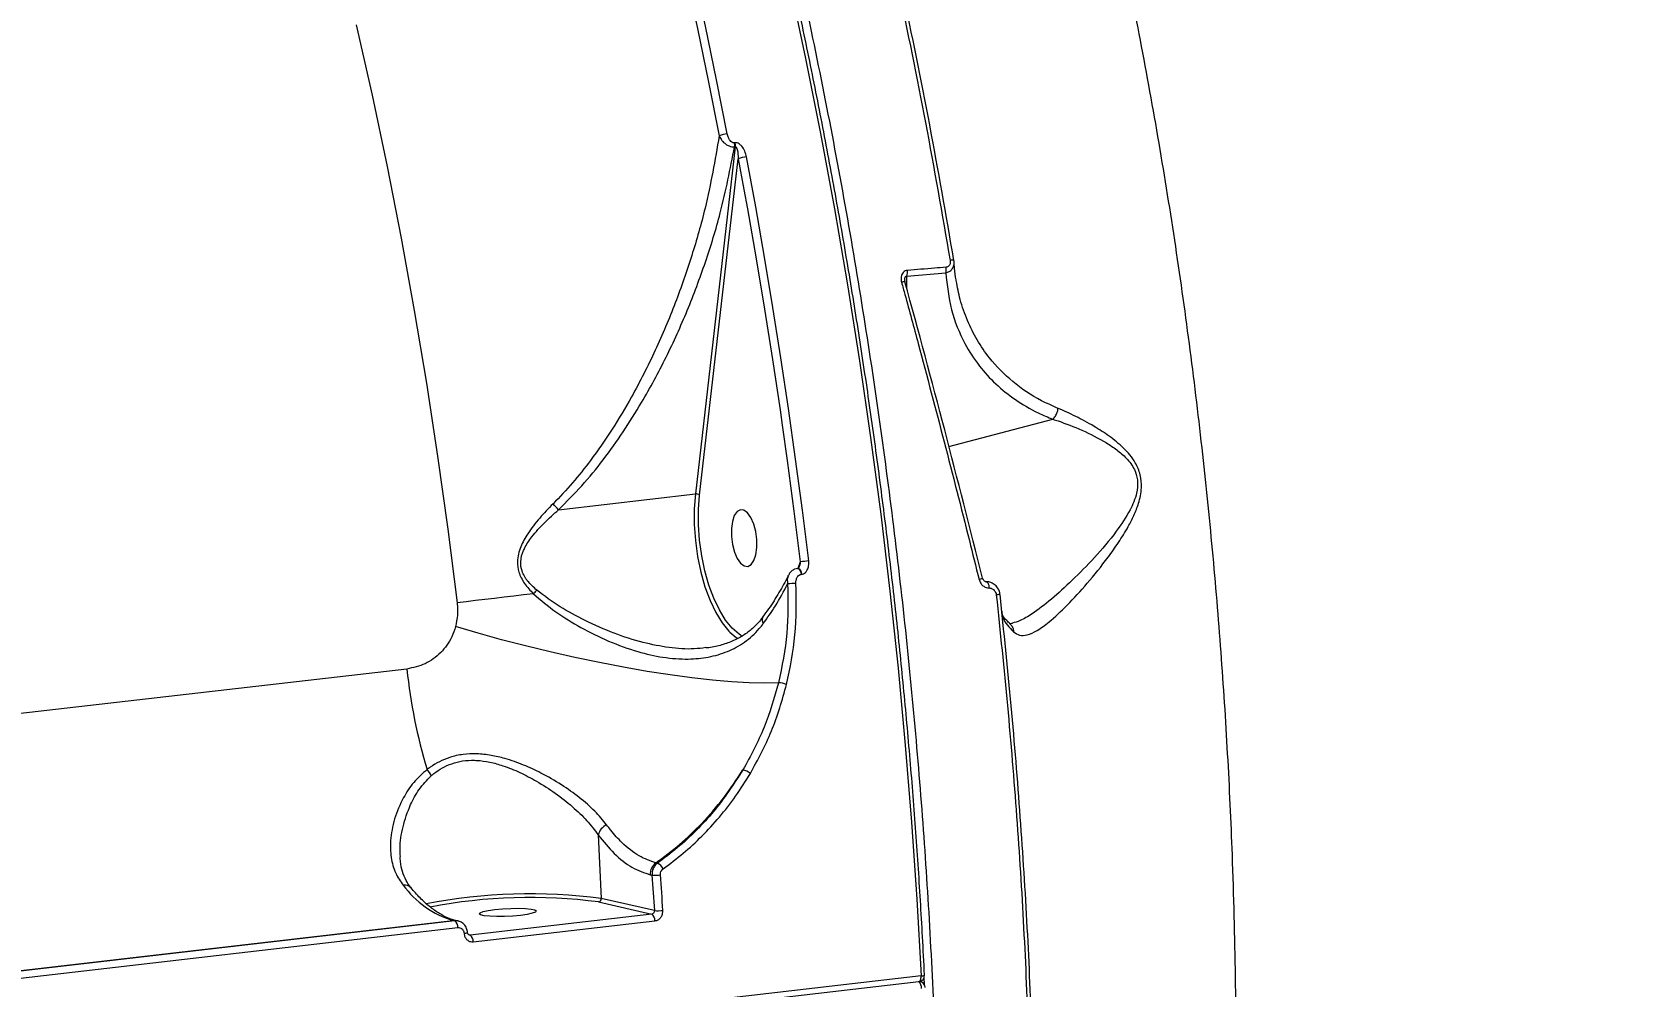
# Model space of a CAD drawing. Header units: millimetres. Extents: x -10881 to 8954, y -8695 to 5624.
# Drawn here: x 4806.5 to 5057.6, y -3341.8 to -3191.6 of the extents above; entities that cross this region are included whole.
import ezdxf

# ---------------------------------------------------------------- set-up
doc = ezdxf.new("R2010")
doc.units = ezdxf.units.MM
for name, color, linetype in [('DIKOM_ОБЪЕКТ', 7, 'Continuous'), ('DIKOM_РАЗМЕР_ЗОНА', 7, 'Continuous'), ('DIKOM_РАЗМЕР_ОБЪЕКТА', 7, 'Continuous')]:
    doc.layers.add(name, color=color, linetype=linetype)
doc.styles.add('style1', font='arial.ttf', dxfattribs={"width": 0.8})
doc.dimstyles.new('1-50', dxfattribs={"dimtxt": 300, "dimasz": 200, "dimexe": 100, "dimexo": 0, "dimgap": 100, "dimtad": 1, "dimtxsty": 'style1', "dimcen": 200, "dimclrd": 7, "dimclre": 7, "dimclrt": 7, "dimadec": 1, "dimazin": 2, "dimtfac": 1, "dimtmove": 0, "dimatfit": 2, "dimfxl": 0, "dimlwd": 25, "dimlwe": 18, "dimarcsym": 0})

# ---------------------------------------------------------------- blocks, each defined once
blk = doc.blocks.new('*D10')
at = {"layer": 'Defpoints', "color": 0, "transparency": 16777216}
for p in [(-7152.73, 2730.8), (7385.22, 911.28), (7385.22, -7693.77)]:
    blk.add_point(p, dxfattribs=at)
at = {"layer": 'DIKOM_РАЗМЕР_ОБЪЕКТА', "color": 7, "lineweight": 18, "transparency": 16777216}
for p, q in [((-7152.73, 2730.8), (-7152.73, -7793.77)), ((7385.22, 911.28), (7385.22, -7793.77))]:
    blk.add_line(p, q, dxfattribs=at)
at = {"layer": 'DIKOM_РАЗМЕР_ОБЪЕКТА', "color": 7, "lineweight": 25, "transparency": 16777216}
blk.add_line((-6952.73, -7693.77), (7185.22, -7693.77), dxfattribs=at)
at = {"layer": 'DIKOM_РАЗМЕР_ОБЪЕКТА', "color": 7, "transparency": 16777216}
for points in [[(-6952.73, -7660.43), (-6952.73, -7727.1), (-7152.73, -7693.77)], [(7185.22, -7660.43), (7185.22, -7727.1), (7385.22, -7693.77)]]:
    blk.add_solid(points, dxfattribs=at)
at = {"layer": 'DIKOM_РАЗМЕР_ОБЪЕКТА', "color": 7, "transparency": 16777216, "insert": (116.24, -7440.59), "char_height": 300, "attachment_point": 5, "style": 'style1'}
blk.add_mtext('14500', dxfattribs=at)
blk = doc.blocks.new('*D12')
at = {"layer": 'Defpoints', "color": 0, "transparency": 16777216}
for p in [(-9113.32, 3014.05), (8954.2, 2756.48), (8954.2, -8594.51)]:
    blk.add_point(p, dxfattribs=at)
at = {"layer": 'DIKOM_РАЗМЕР_ЗОНА', "color": 7, "lineweight": 18, "transparency": 16777216}
for p, q in [((-9113.32, 3014.05), (-9113.32, -8694.51)), ((8954.2, 2756.48), (8954.2, -8694.51))]:
    blk.add_line(p, q, dxfattribs=at)
at = {"layer": 'DIKOM_РАЗМЕР_ЗОНА', "color": 7, "lineweight": 25, "transparency": 16777216}
blk.add_line((-8913.32, -8594.51), (8754.2, -8594.51), dxfattribs=at)
at = {"layer": 'DIKOM_РАЗМЕР_ЗОНА', "color": 7, "transparency": 16777216}
for points in [[(-8913.32, -8561.18), (-8913.32, -8627.85), (-9113.32, -8594.51)], [(8754.2, -8561.18), (8754.2, -8627.85), (8954.2, -8594.51)]]:
    blk.add_solid(points, dxfattribs=at)
at = {"layer": 'DIKOM_РАЗМЕР_ЗОНА', "color": 7, "transparency": 16777216, "insert": (-79.56, -8341.34), "char_height": 300, "attachment_point": 5, "style": 'style1'}
blk.add_mtext('18000', dxfattribs=at)

msp = doc.modelspace()

# ---------------------------------------------------------------- linework, layer by layer
at = {"layer": 'DIKOM_ОБЪЕКТ', "color": 7, "linetype": 'Continuous', "lineweight": 15}
for p, q in [((4917.173, -3209.721), (4910.903, -3264.356)), ((4917.145, -3209.082), (4917.037, -3209.094)), ((4917.065, -3209.734), (4917.173, -3209.721)), ((4911.568, -3264.516), (4917.637, -3211.635)), ((4917.637, -3211.635), (4918.528, -3216.423)), ((4944.151, -3232.026), (4944.176, -3230.06)), ((4944.176, -3230.06), (4950.264, -3229.558)), ((4951.94, -3230.784), (4951.915, -3230.662)), ((4950.779, -3256.9), (4967.128, -3252.598)), ((4889.358, -3266.843), (4910.903, -3264.356)), ((4927.057, -3276.052), (4926.972, -3276.062)), ((4927.387, -3275.045), (4927.009, -3276.058)), ((4927.521, -3277.001), (4927.605, -3276.991)), ((4921.5, -3283.749), (4921.52, -3283.72)), ((4918.381, -3286.777), (4917.985, -3286.551)), ((4865.508, -3291.898), (4552.791, -3327.994)), ((4895.619, -3318.008), (4896.094, -3328.003)), ((4904.942, -3322.448), (4904.695, -3322.391)), ((4903.8, -3324.27), (4904.067, -3324.331)), ((4895.671, -3328.549), (4904.045, -3330.462)), ((4904.444, -3329.91), (4896.094, -3328.003)), ((4798.608, -3340.029), (4872.766, -3331.47)), ((4873.061, -3331.537), (4798.902, -3340.097)), ((4872.766, -3331.47), (4873.061, -3331.537)), ((4873.601, -3331.566), (4873.306, -3331.499)), ((4904.045, -3330.462), (4875.454, -3333.762)), ((4875.946, -3334.819), (4904.537, -3331.519)), ((4799.394, -3341.148), (4873.552, -3332.588)), ((4875.454, -3333.762), (4875.241, -3333.714)), ((4875.454, -3333.762), (4875.318, -3333.752)), ((4513.612, -3390.999), (4946.054, -3341.084)), ((4946.386, -3340.19), (4513.944, -3390.105)), ((4946.256, -3341.094), (4946.145, -3341.069)), ((4946.812, -3340.537), (4946.859, -3341.534))]:
    msp.add_line(p, q, dxfattribs=at)
at = {"layer": 'DIKOM_ОБЪЕКТ', "color": 7, "linetype": 'Continuous', "lineweight": 15, "flags": 128}
for points in [[(4899.193, -3141.665), (4901.371, -3149.753), (4903.48, -3157.906), (4905.52, -3166.122), (4907.489, -3174.396), (4909.386, -3182.724), (4911.211, -3191.105), (4912.963, -3199.532), (4914.641, -3208.004)], [(4915.911, -3207.697), (4914.229, -3199.207), (4912.473, -3190.761), (4910.644, -3182.362), (4908.742, -3174.015), (4906.769, -3165.722), (4904.725, -3157.489), (4902.611, -3149.317), (4900.428, -3141.211)], [(4925.746, -3184.115), (4928.226, -3195.824), (4930.563, -3207.62), (4932.756, -3219.491), (4934.803, -3231.429), (4936.701, -3243.424), (4938.449, -3255.464), (4940.046, -3267.541), (4941.491, -3279.644), (4942.781, -3291.763), (4943.917, -3303.887), (4944.897, -3316.006), (4945.72, -3328.11), (4946.386, -3340.19)], [(4857.552, -3190.508), (4860.044, -3201.617), (4862.395, -3212.823), (4864.602, -3224.113), (4866.663, -3235.478), (4868.577, -3246.907), (4870.341, -3258.389), (4871.954, -3269.914), (4873.415, -3281.471)], [(4928.714, -3274.883), (4927.723, -3266.875), (4926.665, -3258.879), (4925.541, -3250.898), (4924.351, -3242.935), (4923.096, -3234.993), (4921.775, -3227.075), (4920.39, -3219.183), (4918.941, -3211.322)], [(4918.528, -3216.423), (4919.083, -3219.478), (4920.465, -3227.351), (4921.783, -3235.25), (4923.035, -3243.173), (4924.222, -3251.117), (4924.57, -3253.534)], [(4943.863, -3230.951), (4943.882, -3230.937), (4943.883, -3230.935)], [(4924.57, -3253.534), (4925.344, -3259.079), (4926.399, -3267.056), (4927.387, -3275.045)], [(4910.903, -3264.356), (4910.727, -3266.713), (4910.725, -3269.18), (4910.898, -3271.698), (4911.241, -3274.208), (4911.747, -3276.65), (4912.403, -3278.967), (4913.194, -3281.103), (4914.101, -3283.01), (4915.102, -3284.641), (4916.175, -3285.958), (4916.331, -3286.116)], [(4917.985, -3286.551), (4917.765, -3286.406), (4916.681, -3285.463), (4915.64, -3284.186), (4914.669, -3282.605), (4913.79, -3280.756), (4913.023, -3278.684), (4912.387, -3276.438), (4911.896, -3274.07), (4911.563, -3271.636), (4911.396, -3269.194), (4911.397, -3266.802), (4911.568, -3264.516)], [(4916.715, -3268.669), (4916.558, -3269.797), (4916.564, -3271.046), (4916.731, -3272.315), (4917.047, -3273.501), (4917.485, -3274.508), (4918.011, -3275.255), (4918.581, -3275.681), (4919.15, -3275.751), (4919.67, -3275.46), (4920.101, -3274.831), (4920.408, -3273.916), (4920.564, -3272.788), (4920.559, -3271.539), (4920.391, -3270.27), (4920.075, -3269.084), (4919.637, -3268.076), (4919.111, -3267.329), (4918.541, -3266.904), (4917.973, -3266.834), (4917.452, -3267.125), (4917.021, -3267.753), (4916.715, -3268.669)], [(4926.972, -3276.062), (4927.036, -3276.065), (4927.164, -3276.131), (4927.285, -3276.272), (4927.39, -3276.475), (4927.471, -3276.725), (4927.521, -3277.001)], [(4927.058, -3276.052), (4927.121, -3276.056), (4927.248, -3276.122), (4927.369, -3276.262), (4927.474, -3276.465), (4927.555, -3276.715), (4927.605, -3276.991)], [(4956.048, -3277.589), (4956.072, -3277.594), (4956.074, -3277.596)], [(4956.656, -3278.183), (4956.698, -3278.186), (4956.795, -3278.235), (4956.887, -3278.339), (4956.967, -3278.492), (4957.031, -3278.685), (4957.075, -3278.907), (4957.096, -3279.145)], [(4885.428, -3280.065), (4883.872, -3280.249), (4882.327, -3280.432), (4880.794, -3280.612), (4879.278, -3280.789), (4877.779, -3280.965), (4876.301, -3281.137), (4874.846, -3281.306), (4873.415, -3281.471)], [(4958.811, -3280.159), (4958.813, -3280.16), (4958.792, -3280.164), (4958.747, -3280.171), (4958.679, -3280.18), (4958.591, -3280.191), (4958.485, -3280.204), (4958.362, -3280.218), (4958.226, -3280.234)], [(4923.976, -3294.052), (4921.817, -3294.111), (4919.348, -3294.063), (4916.595, -3293.908), (4913.585, -3293.647), (4910.348, -3293.283), (4906.914, -3292.82), (4903.319, -3292.262), (4899.598, -3291.614), (4895.788, -3290.884), (4891.925, -3290.078), (4888.049, -3289.204), (4884.197, -3288.271), (4880.408, -3287.288), (4876.719, -3286.265), (4873.167, -3285.212)], [(4916.331, -3286.116), (4917.294, -3286.929), (4917.56, -3287.104)], [(4904.067, -3324.331), (4904.116, -3325.028), (4904.165, -3325.726), (4904.212, -3326.424), (4904.26, -3327.121), (4904.307, -3327.818), (4904.353, -3328.516), (4904.399, -3329.213), (4904.444, -3329.91)], [(4905.782, -3329.871), (4905.737, -3329.172), (4905.691, -3328.473), (4905.644, -3327.774), (4905.597, -3327.075), (4905.55, -3326.376), (4905.502, -3325.677), (4905.453, -3324.978), (4905.404, -3324.279)], [(4873.306, -3331.499), (4873.116, -3331.467), (4872.766, -3331.47)], [(4879.366, -3329.74), (4880.58, -3329.628), (4881.859, -3329.562), (4883.098, -3329.548), (4884.198, -3329.587), (4885.069, -3329.675), (4885.641, -3329.805), (4885.868, -3329.968), (4885.73, -3330.149), (4885.24, -3330.335), (4884.437, -3330.509), (4883.386, -3330.659), (4882.171, -3330.771), (4880.893, -3330.837), (4879.653, -3330.851), (4878.553, -3330.812), (4877.682, -3330.724), (4877.11, -3330.594), (4876.883, -3330.431), (4877.021, -3330.25), (4877.511, -3330.064), (4878.314, -3329.89), (4879.366, -3329.74)], [(4946.054, -3341.084), (4946.073, -3341.08), (4946.154, -3341.043), (4946.227, -3340.969), (4946.289, -3340.861), (4946.337, -3340.724), (4946.37, -3340.561), (4946.387, -3340.381), (4946.386, -3340.19)], [(4946.256, -3341.094), (4946.162, -3341.078), (4946.113, -3341.075)]]:
    msp.add_lwpolyline(points, dxfattribs=at)
at = {"layer": 'DIKOM_ОБЪЕКТ', "color": 7, "linetype": 'Continuous', "lineweight": 15}
for centre, radius, start, end in [((4916.391, -3212.469), 4.796, 95.75171, 111.40042), ((4914.916, -3209.508), 2.16, 354.00712, 11.05171), ((4915.025, -3209.496), 2.16, 354.00712, 11.05171), ((4919.398, -3216.089), 4.789, 95.4838, 111.57532), ((4948.372, -3228.991), 1.976, 343.33783, 9.30537), ((4951.259, -3228.523), 0.965, 71.48718, 107.76958), ((4944.102, -3233.579), 2.653, 94.73689, 107.12112), ((4942.335, -3229.468), 1.934, 342.1579, 8.80608), ((4854.108, -3298.43), 47.332, 41.86276, 43.39447), ((4911.036, -3265.265), 0.919, 54.59578, 98.32668), ((4938.244, -3358.293), 83.953, 96.5182, 97.43036), ((4927.646, -3302.705), 24.307, 92.20961, 95.27881), ((4955.067, -3275.653), 2.189, 281.72681, 297.37769), ((4869.94, -3265.871), 21.009, 317.49769, 319.59993), ((4922.326, -3284.178), 0.932, 152.57721, 217.05702), ((4951.689, -3282.732), 86.667, 186.07081, 196.74817), ((4923.54, -3299.511), 5.477, 71.80158, 85.43045), ((4866.141, -3310.017), 3.446, 22.32789, 42.09515), ((4917.666, -3310.732), 3.04, 51.97172, 76.51015), ((4898.01, -3318.63), 2.471, 115.97286, 165.4187), ((4905.969, -3324.151), 2.172, 125.89182, 183.13345), ((4904.177, -3324.105), 1.825, 25.0441, 65.24717), ((4865.163, -3327.252), 1.368, 42.28003, 99.81129), ((4877.139, -3317.012), 15.105, 216.0673, 253.17049), ((4904.441, -3316.758), 7.582, 267.17711, 277.30203), ((4884.977, -3412.356), 85.083, 82.49221, 101.11955), ((4884.889, -3410.627), 82.782, 82.51615, 100.93842), ((4895.583, -3328.044), 0.513, 279.89732, 4.57321), ((4872.385, -3332.493), 1.171, 355.35069, 54.76163), ((4903.366, -3331.421), 1.175, 355.21162, 54.68796), ((4904.919, -3323.214), 6.713, 265.94668, 277.39035), ((4874.538, -3332.34), 1.142, 268.61052, 297.42104), ((4874.775, -3334.721), 1.175, 355.21162, 54.68796), ((4945.229, -3342.067), 1.256, 355.15586, 51.25871), ((4945.939, -3340.09), 1, 276.58432, 2.78515), ((4946.034, -3342.069), 1, 16.21925, 77.1343), ((4946.441, -3339.292), 0.9, 266.50129, 303.56187), ((4946.034, -3342.069), 1, 2.66331, 16.21925)]:
    msp.add_arc(centre, radius, start, end, dxfattribs=at)
for points, knots in [([(4973.78, -2705.214), (4973.205, -2705.39), (4971.641, -2705.869), (4969.223, -2706.981), (4966.573, -2708.482), (4964.144, -2710.214), (4961.946, -2712.125), (4959.992, -2714.181), (4958.29, -2716.339), (4956.843, -2718.553), (4955.646, -2720.776), (4954.688, -2722.96), (4953.948, -2725.065), (4953.398, -2727.064), (4953.008, -2728.941), (4952.751, -2730.694), (4952.598, -2732.332), (4952.529, -2733.873), (4952.529, -2735.341), (4952.588, -2736.759), (4952.699, -2738.162), (4952.864, -2739.59), (4953.09, -2741.109), (4953.404, -2742.838), (4953.88, -2745.072), (4954.539, -2747.75), (4955.373, -2750.815), (4956.283, -2753.947), (4957.288, -2757.255), (4958.403, -2760.802), (4959.642, -2764.634), (4960.974, -2768.662), (4962.402, -2772.905), (4963.935, -2777.387), (4965.569, -2782.105), (4967.309, -2787.068), (4969.155, -2792.283), (4971.11, -2797.756), (4973.168, -2803.472), (4975.332, -2809.437), (4977.597, -2815.642), (4979.97, -2822.103), (4982.445, -2828.802), (4985.012, -2835.719), (4987.666, -2842.834), (4990.411, -2850.161), (4993.249, -2857.706), (4996.186, -2865.484), (4999.215, -2873.477), (5002.334, -2881.678), (5005.543, -2890.088), (5008.842, -2898.71), (5012.223, -2907.517), (5015.684, -2916.51), (5019.224, -2925.681), (5022.85, -2935.051), (5026.555, -2944.603), (5030.326, -2954.303), (5034.151, -2964.118), (5038.031, -2974.05), (5041.974, -2984.125), (5045.988, -2994.358), (5050.069, -3004.74), (5054.206, -3015.246), (5058.4, -3025.875), (5062.652, -3036.633), (5066.953, -3047.493), (5071.298, -3058.443), (5075.684, -3069.48), (5080.119, -3080.617), (5084.598, -3091.85), (5089.11, -3103.144), (5093.642, -3114.468), (5098.183, -3125.799), (5102.738, -3137.145), (5107.317, -3148.532), (5111.929, -3159.984), (5116.574, -3171.499), (5121.246, -3183.062), (5125.939, -3194.66), (5130.647, -3206.276), (5135.363, -3217.894), (5140.081, -3229.498), (5144.793, -3241.071), (5149.493, -3252.597), (5154.176, -3264.06), (5158.834, -3275.447), (5163.466, -3286.751), (5168.088, -3298.012), (5172.707, -3309.248), (5177.325, -3320.463), (5181.925, -3331.617), (5186.499, -3342.69), (5191.041, -3353.665), (5195.54, -3364.517), (5199.998, -3375.253), (5204.414, -3385.869), (5208.79, -3396.369), (5213.12, -3406.739), (5217.403, -3416.978), (5221.641, -3427.09), (5225.836, -3437.079), (5229.978, -3446.92), (5234.063, -3456.606), (5238.09, -3466.133), (5242.062, -3475.511), (5245.974, -3484.723), (5249.813, -3493.742), (5253.569, -3502.545), (5257.242, -3511.13), (5260.841, -3519.519), (5264.368, -3527.717), (5267.82, -3535.715), (5271.19, -3543.5), (5274.479, -3551.073), (5277.689, -3558.437), (5280.813, -3565.576), (5283.845, -3572.478), (5286.787, -3579.147), (5289.644, -3585.594), (5292.414, -3591.813), (5295.086, -3597.782), (5297.654, -3603.485), (5300.113, -3608.909), (5302.475, -3614.086), (5304.743, -3619.02), (5306.919, -3623.712), (5308.995, -3628.148), (5310.975, -3632.332), (5312.862, -3636.271), (5314.662, -3639.977), (5316.372, -3643.436), (5318.001, -3646.668), (5319.567, -3649.699), (5321.105, -3652.587), (5322.693, -3655.445), (5324.216, -3658.021), (5325.575, -3660.128), (5326.691, -3661.716), (5327.614, -3662.938), (5328.566, -3664.106), (5329.565, -3665.235), (5330.639, -3666.349), (5331.815, -3667.459), (5333.122, -3668.573), (5334.588, -3669.688), (5336.241, -3670.794), (5338.101, -3671.868), (5340.178, -3672.875), (5342.471, -3673.773), (5344.961, -3674.516), (5347.615, -3675.062), (5350.39, -3675.374), (5353.24, -3675.428), (5356.221, -3675.199), (5359.278, -3674.658), (5362.322, -3673.752), (5364.547, -3672.904), (5365.696, -3672.278), (5365.933, -3672.149)], [0, 0, 0, 0, 0.0011985, 0.0032581, 0.0052799, 0.0072669, 0.0092214, 0.0111446, 0.0130366, 0.0148961, 0.0167212, 0.018512, 0.0202734, 0.0220193, 0.0237739, 0.0255608, 0.0274196, 0.0293981, 0.0315534, 0.0339557, 0.0366951, 0.0398949, 0.0437386, 0.0485326, 0.0548893, 0.064576, 0.0738903, 0.0825494, 0.0907906, 0.0995119, 0.1079292, 0.1161342, 0.1242885, 0.1323413, 0.1403379, 0.1482986, 0.1562396, 0.1641749, 0.1721209, 0.1799924, 0.18789, 0.1958027, 0.2037125, 0.2115976, 0.2194404, 0.2272258, 0.2350511, 0.2428896, 0.2507186, 0.2585458, 0.2663779, 0.2742213, 0.2820862, 0.2898971, 0.2977261, 0.3055864, 0.313458, 0.3213159, 0.3291377, 0.3369057, 0.3446788, 0.3525023, 0.3603161, 0.3681279, 0.3759442, 0.383771, 0.3916161, 0.3994285, 0.4072342, 0.4150698, 0.422919, 0.430763, 0.4385823, 0.4463619, 0.4541054, 0.4618563, 0.4696376, 0.4774446, 0.4852721, 0.4931149, 0.5009676, 0.5088245, 0.516679, 0.5245246, 0.5323557, 0.5401668, 0.5479527, 0.5557083, 0.5634486, 0.5712607, 0.579091, 0.5869322, 0.5947769, 0.6026153, 0.6104402, 0.6182331, 0.6260461, 0.6338504, 0.6416491, 0.6494496, 0.6572573, 0.6650796, 0.6729306, 0.6807465, 0.6885807, 0.6964393, 0.7043072, 0.7121656, 0.7199976, 0.7277875, 0.7355842, 0.7434131, 0.7512353, 0.7590588, 0.766889, 0.7747334, 0.7826036, 0.7904405, 0.7982845, 0.8061672, 0.8140702, 0.8219747, 0.8298575, 0.8377036, 0.8455321, 0.8534507, 0.8613777, 0.869325, 0.8773069, 0.8853406, 0.8934492, 0.901673, 0.9099301, 0.9183992, 0.9271749, 0.9364952, 0.9471073, 0.9548059, 0.9590109, 0.962592, 0.9656033, 0.9681976, 0.9704893, 0.9725662, 0.9744978, 0.9763413, 0.9781434, 0.9799386, 0.9817456, 0.9835817, 0.985451, 0.9873486, 0.9892664, 0.9911965, 0.9931337, 0.9952798, 0.9973914, 0.9994616, 1, 1, 1, 1]), ([(5365.898, -3672.083), (5365.845, -3672.141), (5365.646, -3672.354), (5364.939, -3671.862), (5363.771, -3670.575), (5362.215, -3668.339), (5360.306, -3665.228), (5358.064, -3661.273), (5355.512, -3656.525), (5352.663, -3651.02), (5349.485, -3644.701), (5345.961, -3637.523), (5342.094, -3629.485), (5337.876, -3620.57), (5333.336, -3610.833), (5328.542, -3600.421), (5323.521, -3589.396), (5318.287, -3577.794), (5312.78, -3565.485), (5306.972, -3552.404), (5300.874, -3538.571), (5294.482, -3523.976), (5287.84, -3508.722), (5281.052, -3493.043), (5274.146, -3477.01), (5267.115, -3460.611), (5259.88, -3443.656), (5252.436, -3426.136), (5244.827, -3408.151), (5237.031, -3389.649), (5229.073, -3370.685), (5221.064, -3351.527), (5213.055, -3332.297), (5205.032, -3312.964), (5196.907, -3293.317), (5188.68, -3273.351), (5180.401, -3253.186), (5172.046, -3232.764), (5163.646, -3212.156), (5155.676, -3192.532), (5148.182, -3174.016), (5141.149, -3156.587), (5134.129, -3139.134), (5127.121, -3121.657), (5120.158, -3104.238), (5113.227, -3086.842), (5106.346, -3069.517), (5099.249, -3051.592), (5091.98, -3033.163), (5084.556, -3014.27), (5077.258, -2995.625), (5070.057, -2977.15), (5062.978, -2958.91), (5056.029, -2940.923), (5049.269, -2923.336), (5042.797, -2906.416), (5036.626, -2890.195), (5030.734, -2874.621), (5025.055, -2859.517), (5019.591, -2844.89), (5014.38, -2830.839), (5009.412, -2817.333), (5004.71, -2804.432), (5000.339, -2792.317), (4996.314, -2781.033), (4992.628, -2770.561), (4989.239, -2760.785), (4986.137, -2751.673), (4983.339, -2743.272), (4980.856, -2735.61), (4978.712, -2728.759), (4976.934, -2722.816), (4975.513, -2717.766), (4974.441, -2713.58), (4973.707, -2710.213), (4973.304, -2707.641), (4973.279, -2705.985), (4973.451, -2705.2), (4973.738, -2705.25), (4973.795, -2705.26)], [0, 0, 0, 0, 0.00485319, 0.01812061, 0.03164925, 0.04520278, 0.05883181, 0.07248617, 0.08566114, 0.09885872, 0.11212506, 0.12541461, 0.13897018, 0.15255055, 0.16620626, 0.17988731, 0.19306331, 0.20626201, 0.21952963, 0.2328204, 0.24637659, 0.25995745, 0.27361322, 0.2872942, 0.30045342, 0.31363518, 0.32699314, 0.34035109, 0.35380432, 0.36725754, 0.38089398, 0.39455553, 0.40771584, 0.42089873, 0.43425821, 0.4476177, 0.4610727, 0.4745277, 0.48816644, 0.50183037, 0.51325774, 0.52469993, 0.53625663, 0.54781332, 0.55943169, 0.57105007, 0.58278624, 0.5945384, 0.60771578, 0.62091581, 0.63418465, 0.64747662, 0.66103387, 0.67461581, 0.68827271, 0.7019548, 0.71510982, 0.72828735, 0.74164094, 0.75499453, 0.76844327, 0.78189201, 0.79552382, 0.80918074, 0.8223569, 0.83555578, 0.84882375, 0.86211497, 0.87567269, 0.88925522, 0.90291306, 0.91659617, 0.9297677, 0.9429619, 0.95622526, 0.969512, 0.98306559, 0.99664417, 1, 1, 1, 1]), ([(4950.625, -2870.545), (4950.914, -2871.88), (4951.492, -2874.552), (4952.803, -2879.66), (4954.443, -2885.578), (4956.329, -2891.982), (4958.379, -2898.66), (4960.534, -2905.47), (4962.929, -2912.844), (4965.583, -2920.833), (4968.492, -2929.421), (4971.669, -2938.627), (4975.09, -2948.381), (4978.673, -2958.441), (4982.387, -2968.728), (4986.22, -2979.214), (4990.255, -2990.121), (4994.517, -3001.515), (4998.997, -3013.363), (5003.704, -3025.681), (5008.6, -3038.368), (5014.31, -3053.024), (5020.9, -3069.76), (5028.462, -3088.741), (5036.323, -3108.264), (5043.639, -3126.25), (5050.286, -3142.464), (5056.202, -3156.811), (5062.206, -3171.288), (5068.33, -3185.976), (5074.548, -3200.817), (5080.865, -3215.822), (5087.222, -3230.858), (5093.496, -3245.636), (5099.658, -3260.096), (5105.71, -3274.25), (5111.753, -3288.337), (5117.817, -3302.428), (5123.878, -3316.469), (5129.935, -3330.458), (5135.945, -3344.301), (5139.892, -3353.359), (5141.866, -3357.889)], [0, 0, 0, 0, 0.0282977, 0.0566647, 0.0852432, 0.1138932, 0.1375425, 0.1611917, 0.185006, 0.2088203, 0.23316, 0.2574997, 0.2820232, 0.3065467, 0.3294533, 0.3523599, 0.3754233, 0.3984866, 0.4220484, 0.4456101, 0.4693457, 0.4930812, 0.525685, 0.5584037, 0.5914745, 0.6246643, 0.6479274, 0.6711905, 0.6946175, 0.7180444, 0.741983, 0.7659217, 0.7900347, 0.8141477, 0.8369957, 0.8598436, 0.8828401, 0.9058367, 0.9292979, 0.9527591, 0.9763795, 1, 1, 1, 1]), ([(4946.938, -3340.042), (4946.837, -3338.041), (4946.543, -3332.241), (4945.95, -3322.618), (4945.112, -3311.174), (4944.132, -3299.72), (4943.014, -3288.266), (4941.757, -3276.818), (4940.363, -3265.387), (4938.833, -3253.981), (4937.168, -3242.608), (4935.369, -3231.277), (4933.438, -3219.996), (4931.375, -3208.774), (4929.183, -3197.62), (4926.864, -3186.541), (4924.418, -3175.545), (4921.848, -3164.643), (4919.155, -3153.84), (4916.342, -3143.146), (4913.411, -3132.569), (4910.364, -3122.116), (4907.203, -3111.796), (4903.931, -3101.615), (4900.55, -3091.582), (4897.062, -3081.705), (4893.471, -3071.99), (4889.778, -3062.445), (4885.987, -3053.078), (4882.1, -3043.894), (4878.12, -3034.902), (4874.051, -3026.107), (4869.895, -3017.517), (4865.655, -3009.138), (4861.335, -3000.975), (4856.937, -2993.037), (4852.465, -2985.327), (4847.922, -2977.852), (4843.312, -2970.618), (4838.638, -2963.631), (4833.903, -2956.894), (4829.111, -2950.415), (4824.265, -2944.196), (4819.369, -2938.244), (4814.427, -2932.562), (4809.442, -2927.156), (4804.417, -2922.029), (4799.358, -2917.185), (4794.266, -2912.627), (4789.147, -2908.361), (4784.004, -2904.388), (4778.84, -2900.712), (4773.661, -2897.336), (4768.469, -2894.263), (4763.27, -2891.496), (4758.066, -2889.033), (4752.863, -2886.89), (4748.123, -2885.183), (4745.121, -2884.331), (4743.85, -2883.971)], [0, 0, 0, 0, 0.009352, 0.0271207, 0.0448898, 0.0626588, 0.0804277, 0.0981966, 0.1159654, 0.1337343, 0.1515032, 0.1692722, 0.1870413, 0.2048104, 0.2225797, 0.2403492, 0.2581188, 0.2758886, 0.2936587, 0.3114291, 0.3291997, 0.3469707, 0.364742, 0.3825137, 0.4002858, 0.4180584, 0.4358315, 0.4536051, 0.4713793, 0.4891541, 0.5069295, 0.5247056, 0.5424824, 0.56026, 0.5780384, 0.5958176, 0.6135977, 0.6313787, 0.6491606, 0.6669434, 0.6847271, 0.7025116, 0.720297, 0.7380832, 0.7558699, 0.7736572, 0.7914447, 0.809232, 0.8270189, 0.8448047, 0.8625888, 0.8803707, 0.8981494, 0.9159239, 0.9336934, 0.9514566, 0.9692125, 0.9869601, 1, 1, 1, 1]), ([(4943.778, -3479.623), (4944.251, -3475.502), (4945.323, -3466.165), (4946.668, -3451.302), (4947.818, -3435.041), (4948.642, -3418.492), (4949.145, -3401.584), (4949.316, -3384.359), (4949.145, -3366.822), (4948.628, -3349.106), (4947.774, -3331.471), (4946.598, -3313.977), (4945.115, -3296.636), (4943.308, -3279.247), (4941.166, -3261.736), (4938.684, -3244.152), (4935.856, -3226.508), (4932.698, -3208.941), (4929.258, -3191.711), (4925.559, -3174.863), (4921.614, -3158.4), (4917.379, -3142.132), (4912.832, -3125.991), (4907.978, -3110.031), (4902.812, -3094.27), (4897.369, -3078.834), (4891.731, -3063.949), (4885.926, -3049.647), (4879.964, -3035.919), (4873.779, -3022.605), (4867.34, -3009.654), (4860.66, -2997.117), (4853.738, -2985.015), (4846.625, -2973.449), (4839.425, -2962.588), (4832.167, -2952.444), (4824.861, -2942.999), (4817.422, -2934.14), (4809.817, -2925.84), (4802.065, -2918.139), (4794.168, -2911.061), (4786.185, -2904.669), (4777.808, -2898.758), (4769.06, -2893.446), (4759.958, -2888.917), (4752.136, -2885.701), (4747.365, -2884.39), (4745.623, -2883.912)], [0, 0, 0, 0, 0.0172859, 0.0391596, 0.0610708, 0.0830962, 0.1051599, 0.1276636, 0.1502083, 0.1728772, 0.1955881, 0.2174618, 0.239373, 0.2613984, 0.2834621, 0.3059658, 0.3285104, 0.3511794, 0.3738903, 0.3957637, 0.4176747, 0.4396998, 0.4617632, 0.4842667, 0.506811, 0.5294797, 0.5521903, 0.5740639, 0.595975, 0.6180003, 0.6400639, 0.6625675, 0.685112, 0.7077809, 0.7304916, 0.7523652, 0.7742763, 0.7963016, 0.8183652, 0.8408688, 0.8634133, 0.8860822, 0.9087929, 0.9342775, 0.9597622, 0.9853063, 1, 1, 1, 1]), ([(4994.763, -3396.592), (4995.055, -3390.461), (4995.642, -3378.167), (4995.985, -3359.394), (4995.93, -3340.379), (4995.461, -3322.296), (4994.67, -3305.226), (4993.631, -3289.212), (4992.288, -3273.144), (4990.63, -3256.953), (4988.649, -3240.684), (4986.337, -3224.349), (4983.705, -3208.078), (4980.819, -3192.277), (4977.709, -3176.987), (4974.389, -3162.166), (4970.783, -3147.482), (4966.886, -3132.938), (4962.716, -3118.628), (4958.257, -3104.515), (4953.518, -3090.657), (4947.881, -3075.4), (4941.24, -3058.971), (4933.478, -3041.642), (4925.258, -3025.071), (4917.49, -3010.939), (4910.325, -2999.009), (4903.879, -2989.043), (4897.267, -2979.569), (4890.459, -2970.552), (4883.473, -2962.031), (4876.312, -2954.024), (4869.03, -2946.601), (4861.779, -2939.907), (4854.588, -2933.924), (4847.448, -2928.605), (4840.237, -2923.856), (4832.955, -2919.681), (4825.644, -2916.129), (4818.377, -2913.169), (4813.566, -2911.736), (4811.192, -2911.029)], [0, 0, 0, 0, 0.0290093, 0.0581619, 0.0873867, 0.1167572, 0.1409802, 0.165245, 0.1896367, 0.2140713, 0.2389999, 0.2639747, 0.289091, 0.3142551, 0.3377179, 0.3612203, 0.3850343, 0.4088483, 0.4328318, 0.4568153, 0.4811252, 0.5054802, 0.5389038, 0.5725657, 0.6063476, 0.640372, 0.6641992, 0.6880682, 0.7120632, 0.7361003, 0.7606187, 0.7851814, 0.8098784, 0.8346201, 0.8580237, 0.8814651, 0.9051993, 0.9289336, 0.9528253, 0.976717, 1, 1, 1, 1]), ([(4932.794, -3143.18), (4934.557, -3149.978), (4938.088, -3163.593), (4942.831, -3184.559), (4947.199, -3205.887), (4949.708, -3220.359), (4950.964, -3227.605)], [0, 0, 0, 0, 0.2482766, 0.4972325, 0.7482654, 1, 1, 1, 1]), ([(4951.565, -3227.609), (4950.329, -3220.472), (4947.854, -3206.181), (4943.523, -3184.977), (4938.775, -3163.938), (4935.212, -3150.19), (4933.428, -3143.307)], [0, 0, 0, 0, 0.248276, 0.4972311, 0.7482642, 1, 1, 1, 1]), ([(4914.641, -3208.004), (4913.982, -3211.799), (4912.889, -3218.088), (4910.389, -3226.867), (4907.797, -3234.342), (4904.656, -3241.789), (4901.296, -3248.425), (4897.855, -3254.205), (4894.743, -3258.707), (4891.633, -3262.644), (4889.548, -3264.82), (4888.501, -3265.912)], [0, 0, 0, 0, 0.1867525, 0.3094247, 0.4327029, 0.5580685, 0.684283, 0.7740096, 0.8643082, 0.931893, 1, 1, 1, 1]), ([(4914.641, -3208.004), (4914.764, -3208.249), (4915.007, -3208.733), (4915.589, -3209.283), (4916.153, -3209.594), (4916.637, -3209.738), (4916.92, -3209.735), (4917.065, -3209.734)], [0, 0, 0, 0, 0.2704601, 0.5335422, 0.7181507, 0.8552868, 1, 1, 1, 1]), ([(4917.037, -3209.094), (4916.964, -3209.093), (4916.818, -3209.091), (4916.578, -3208.966), (4916.308, -3208.703), (4916.053, -3208.261), (4915.96, -3207.891), (4915.911, -3207.697)], [0, 0, 0, 0, 0.1206113, 0.2406382, 0.4168594, 0.6949762, 1, 1, 1, 1]), ([(4889.358, -3266.843), (4890.601, -3265.604), (4893.099, -3263.112), (4896.463, -3258.959), (4899.593, -3254.575), (4902.954, -3249.209), (4906.381, -3242.85), (4909.725, -3235.451), (4912.557, -3227.86), (4915.191, -3219.256), (4916.382, -3213.202), (4917.065, -3209.734)], [0, 0, 0, 0, 0.0788562, 0.1585934, 0.2403673, 0.3226077, 0.4467852, 0.571893, 0.6995021, 0.8278373, 1, 1, 1, 1]), ([(4918.941, -3211.322), (4918.863, -3211.012), (4918.713, -3210.416), (4918.297, -3209.706), (4917.861, -3209.286), (4917.484, -3209.087), (4917.258, -3209.083), (4917.145, -3209.082)], [0, 0, 0, 0, 0.3047452, 0.5876433, 0.7664737, 0.8828691, 1, 1, 1, 1]), ([(4917.173, -3209.721), (4917.189, -3209.722), (4917.223, -3209.722), (4917.281, -3209.76), (4917.384, -3209.891), (4917.594, -3210.504), (4917.618, -3211.13), (4917.637, -3211.635)], [0, 0, 0, 0, 0.0239475, 0.053478, 0.1070978, 0.2794458, 1, 1, 1, 1]), ([(4950.321, -3228.672), (4949.713, -3228.725), (4947.684, -3228.903), (4945.662, -3229.061), (4944.246, -3229.172)], [0, 0, 0, 0, 0.2996336, 1, 1, 1, 1]), ([(4950.264, -3229.558), (4950.458, -3229.501), (4950.844, -3229.388), (4951.284, -3228.993), (4951.554, -3228.481), (4951.621, -3227.996), (4951.579, -3227.703), (4951.565, -3227.609)], [0, 0, 0, 0, 0.2221397, 0.4443997, 0.6650807, 0.8922434, 1, 1, 1, 1]), ([(4950.964, -3227.605), (4950.967, -3227.622), (4950.987, -3227.747), (4950.989, -3227.969), (4950.916, -3228.247), (4950.775, -3228.468), (4950.571, -3228.625), (4950.404, -3228.656), (4950.321, -3228.672)], [0, 0, 0, 0, 0.0354367, 0.2573494, 0.4482198, 0.6281255, 0.814367, 1, 1, 1, 1]), ([(4951.909, -3230.667), (4951.8, -3230.062), (4951.633, -3229.147), (4951.612, -3228.181), (4951.605, -3227.854)], [0, 0, 0, 0, 0.6612169, 1, 1, 1, 1]), ([(4944.246, -3229.172), (4944.121, -3229.194), (4943.872, -3229.238), (4943.565, -3229.472), (4943.35, -3229.803), (4943.235, -3230.223), (4943.232, -3230.653), (4943.295, -3230.93), (4943.321, -3231.044)], [0, 0, 0, 0, 0.1643483, 0.3291558, 0.4897496, 0.6616056, 0.8613755, 1, 1, 1, 1]), ([(4943.321, -3231.044), (4943.497, -3231.686), (4944.376, -3234.898), (4946.64, -3243.26), (4950.047, -3256.164), (4953.212, -3268.544), (4955.005, -3275.757), (4955.512, -3277.796)], [0, 0, 0, 0, 0.041373, 0.2068721, 0.5379152, 0.8694376, 1, 1, 1, 1]), ([(4943.895, -3230.932), (4943.875, -3230.874), (4943.838, -3230.767), (4943.842, -3230.662), (4943.844, -3230.613)], [0, 0, 0, 0, 0.5415999, 1, 1, 1, 1]), ([(4943.843, -3230.615), (4943.842, -3230.571), (4943.84, -3230.463), (4943.868, -3230.316), (4943.913, -3230.201), (4943.954, -3230.135), (4943.999, -3230.087), (4944.056, -3230.056), (4944.117, -3230.047), (4944.155, -3230.056), (4944.176, -3230.06)], [0, 0, 0, 0, 0.1721228, 0.4332877, 0.5543257, 0.6313724, 0.7213904, 0.8062925, 0.8980676, 1, 1, 1, 1]), ([(4956.048, -3277.589), (4954.093, -3269.812), (4950.177, -3254.234), (4945.97, -3238.721), (4943.863, -3230.951)], [0, 0, 0, 0, 0.4991777, 1, 1, 1, 1]), ([(4950.264, -3229.558), (4950.493, -3231.52), (4950.949, -3235.444), (4952.92, -3240.301), (4955.389, -3244.143), (4958.067, -3247.085), (4961.152, -3249.567), (4964.223, -3251.389), (4966.352, -3252.275), (4967.128, -3252.598)], [0, 0, 0, 0, 0.1992546, 0.3984553, 0.5429345, 0.6708094, 0.7989894, 0.9267419, 1, 1, 1, 1]), ([(4967.94, -3250.882), (4967.061, -3250.493), (4964.423, -3249.323), (4960.66, -3246.754), (4957.415, -3243.443), (4955.155, -3240.145), (4953.62, -3237.057), (4952.511, -3233.937), (4952.119, -3231.775), (4951.94, -3230.784)], [0, 0, 0, 0, 0.09564438, 0.28733742, 0.48326208, 0.61556972, 0.74884864, 0.88496129, 1, 1, 1, 1]), ([(4960.938, -3286.06), (4961.248, -3286.266), (4961.879, -3286.685), (4963.128, -3286.585), (4964.665, -3285.9), (4966.765, -3284.376), (4969.398, -3281.914), (4972.557, -3278.454), (4975.3, -3275.056), (4977.461, -3272.011), (4978.833, -3269.812), (4979.902, -3267.741), (4980.701, -3265.731), (4981.163, -3263.555), (4980.972, -3261.309), (4980.02, -3259.076), (4978.258, -3257.029), (4975.981, -3255.204), (4973.429, -3253.567), (4970.694, -3252.088), (4968.862, -3251.285), (4967.94, -3250.882)], [0, 0, 0, 0, 0.0474451, 0.0964702, 0.1556877, 0.216598, 0.3039698, 0.3937355, 0.4858705, 0.5327862, 0.5800234, 0.6111504, 0.6426532, 0.679812, 0.7100501, 0.7403112, 0.7862717, 0.833655, 0.8820825, 0.9406757, 1, 1, 1, 1]), ([(4967.137, -3252.594), (4967.278, -3252.435), (4967.559, -3252.117), (4967.814, -3251.542), (4967.914, -3251.123), (4967.935, -3250.923), (4967.94, -3250.882)], [0, 0, 0, 0, 0.341374, 0.682748, 0.9340728, 1, 1, 1, 1]), ([(4967.137, -3252.594), (4967.138, -3252.594), (4967.406, -3252.681), (4968.883, -3253.175), (4971.685, -3254.233), (4974.833, -3255.823), (4977.19, -3257.366), (4978.742, -3258.699), (4979.957, -3260.289), (4980.367, -3261.642), (4980.496, -3262.891), (4980.324, -3264.582), (4979.151, -3267.302), (4976.831, -3270.71), (4973.685, -3274.429), (4970.188, -3277.956), (4966.878, -3280.989), (4964.149, -3283.064), (4962.109, -3284.308), (4961.154, -3284.565), (4960.753, -3284.673)], [0, 0, 0, 0, 0.0000768, 0.0191379, 0.104406, 0.1895409, 0.2260988, 0.2625367, 0.3007694, 0.3292599, 0.3325886, 0.3645257, 0.4141919, 0.4869793, 0.5894353, 0.6919663, 0.7893368, 0.8865447, 0.9524015, 1, 1, 1, 1]), ([(4967.128, -3252.598), (4967.13, -3252.598), (4967.132, -3252.597), (4967.135, -3252.596), (4967.136, -3252.594), (4967.137, -3252.594)], [0, 0, 0, 0, 0.4277077, 0.7852763, 1, 1, 1, 1]), ([(4888.501, -3265.912), (4887.788, -3266.646), (4886.353, -3268.122), (4884.615, -3270.366), (4883.336, -3272.635), (4882.783, -3274.74), (4883.067, -3276.774), (4883.978, -3278.528), (4884.931, -3279.539), (4885.428, -3280.065)], [0, 0, 0, 0, 0.1836407, 0.3692282, 0.5090692, 0.6522032, 0.7508521, 0.870207, 1, 1, 1, 1]), ([(4885.938, -3279.488), (4885.438, -3279.032), (4884.492, -3278.172), (4883.56, -3276.619), (4883.314, -3274.886), (4883.66, -3273.692), (4884.27, -3272.378), (4885.292, -3270.851), (4887.119, -3268.838), (4888.609, -3267.511), (4889.358, -3266.843)], [0, 0, 0, 0, 0.1298043, 0.2451349, 0.3384772, 0.4558055, 0.4772513, 0.6177466, 0.807631, 1, 1, 1, 1]), ([(4926.975, -3276.083), (4926.816, -3276.106), (4926.466, -3276.158), (4926.009, -3276.485), (4925.684, -3276.838), (4925.582, -3277.101), (4925.553, -3277.177)], [0, 0, 0, 0, 0.2528272, 0.5568561, 0.8718982, 1, 1, 1, 1]), ([(4927.21, -3275.781), (4927.2, -3275.815), (4927.175, -3275.899), (4927.112, -3275.991), (4927.061, -3276.045), (4927.034, -3276.06), (4927.047, -3276.053), (4927.052, -3276.053), (4927.054, -3276.053)], [0, 0, 0, 0, 0.1650427, 0.4069151, 0.588499, 0.7433062, 0.918371, 1, 1, 1, 1]), ([(4927.387, -3275.045), (4927.366, -3275.203), (4927.333, -3275.45), (4927.243, -3275.694), (4927.21, -3275.781)], [0, 0, 0, 0, 0.6400103, 1, 1, 1, 1]), ([(4927.605, -3276.991), (4927.702, -3276.971), (4927.926, -3276.923), (4928.25, -3276.681), (4928.548, -3276.25), (4928.746, -3275.621), (4928.725, -3275.138), (4928.714, -3274.883)], [0, 0, 0, 0, 0.1205713, 0.2783619, 0.4705804, 0.720825, 1, 1, 1, 1]), ([(4925.484, -3277.178), (4925.461, -3277.229), (4925.051, -3278.118), (4924.072, -3279.868), (4922.738, -3282.005), (4921.786, -3283.285), (4921.464, -3283.718)], [0, 0, 0, 0, 0.0233797, 0.4114709, 0.80082, 1, 1, 1, 1]), ([(4921.583, -3284.74), (4922.238, -3283.818), (4923.708, -3281.748), (4924.803, -3279.659), (4925.41, -3278.501)], [0, 0, 0, 0, 0.4451133, 1, 1, 1, 1]), ([(4925.41, -3278.501), (4925.461, -3281.095), (4925.563, -3286.348), (4924.51, -3291.463), (4923.976, -3294.052)], [0, 0, 0, 0, 0.4938461, 1, 1, 1, 1]), ([(4925.25, -3294.309), (4925.783, -3291.728), (4926.861, -3286.501), (4926.76, -3281.133), (4926.709, -3278.416)], [0, 0, 0, 0, 0.4938421, 1, 1, 1, 1]), ([(4925.55, -3277.176), (4925.523, -3277.219), (4925.386, -3277.436), (4925.326, -3277.904), (4925.384, -3278.315), (4925.41, -3278.501)], [0, 0, 0, 0, 0.1200083, 0.6014276, 1, 1, 1, 1]), ([(4926.709, -3278.416), (4926.712, -3278.246), (4926.718, -3277.912), (4926.876, -3277.484), (4927.1, -3277.19), (4927.323, -3277.041), (4927.466, -3277.012), (4927.521, -3277.001)], [0, 0, 0, 0, 0.2734512, 0.5392961, 0.7386509, 0.8989115, 1, 1, 1, 1]), ([(4955.512, -3277.796), (4955.579, -3277.987), (4955.712, -3278.37), (4956.115, -3278.817), (4956.593, -3279.105), (4956.939, -3279.133), (4957.096, -3279.145)], [0, 0, 0, 0, 0.259147, 0.5177259, 0.7812197, 1, 1, 1, 1]), ([(4956.655, -3278.177), (4956.618, -3278.177), (4956.54, -3278.176), (4956.354, -3278.074), (4956.191, -3277.887), (4956.097, -3277.709), (4956.079, -3277.609), (4956.077, -3277.597)], [0, 0, 0, 0, 0.2186998, 0.4646458, 0.7329718, 0.9672883, 1, 1, 1, 1]), ([(4958.803, -3280.161), (4958.801, -3280.115), (4958.792, -3279.82), (4958.566, -3279.279), (4958.082, -3278.655), (4957.417, -3278.285), (4956.908, -3278.136), (4956.669, -3278.186), (4956.659, -3278.188)], [0, 0, 0, 0, 0.0421875, 0.2736161, 0.5275512, 0.7684485, 0.9904126, 1, 1, 1, 1]), ([(4873.415, -3281.471), (4873.422, -3281.53), (4873.495, -3282.174), (4873.53, -3283.448), (4873.29, -3284.616), (4873.167, -3285.212)], [0, 0, 0, 0, 0.0468117, 0.5142778, 1, 1, 1, 1]), ([(4885.428, -3280.065), (4886.577, -3281.039), (4888.904, -3283.011), (4892.938, -3285.446), (4897.259, -3287.595), (4901.614, -3289.181), (4905.837, -3290.143), (4909.576, -3290.427), (4912.989, -3290.101), (4915.974, -3289.235), (4918.695, -3287.746), (4920.505, -3286.131), (4921.376, -3285.007), (4921.583, -3284.74)], [0, 0, 0, 0, 0.102482, 0.2075129, 0.3191327, 0.4335144, 0.5324169, 0.6339808, 0.7173043, 0.8028965, 0.8863178, 0.9729279, 1, 1, 1, 1]), ([(4912.535, -3288.532), (4911.928, -3288.61), (4910.069, -3288.85), (4906.74, -3288.583), (4902.509, -3287.764), (4898.052, -3286.318), (4893.686, -3284.39), (4889.547, -3282.181), (4887.149, -3280.391), (4885.938, -3279.488)], [0, 0, 0, 0, 0.0701373, 0.2148754, 0.3634561, 0.528305, 0.6969801, 0.8470864, 1, 1, 1, 1]), ([(4957.096, -3279.145), (4957.14, -3279.146), (4957.312, -3279.149), (4957.61, -3279.253), (4957.918, -3279.506), (4958.145, -3279.843), (4958.199, -3280.104), (4958.226, -3280.234)], [0, 0, 0, 0, 0.0798579, 0.3181423, 0.555587, 0.7774025, 1, 1, 1, 1]), ([(4958.226, -3280.234), (4958.834, -3286.042), (4960.049, -3297.669), (4961.463, -3315.147), (4962.599, -3332.649), (4963.075, -3344.28), (4963.313, -3350.101)], [0, 0, 0, 0, 0.2489043, 0.4982428, 0.7488998, 1, 1, 1, 1]), ([(4963.882, -3349.917), (4963.647, -3344.156), (4963.178, -3332.624), (4962.052, -3315.202), (4960.642, -3297.699), (4959.422, -3286.009), (4958.811, -3280.159)], [0, 0, 0, 0, 0.2489044, 0.4982428, 0.7488997, 1, 1, 1, 1]), ([(4921.496, -3283.699), (4921.372, -3283.88), (4920.898, -3284.571), (4919.867, -3285.562), (4918.396, -3286.678), (4916.706, -3287.575), (4914.807, -3288.202), (4913.402, -3288.532), (4912.616, -3288.579), (4912.55, -3288.583)], [0, 0, 0, 0, 0.0603793, 0.2312287, 0.4099413, 0.5963298, 0.7879255, 0.9821748, 1, 1, 1, 1]), ([(4959.077, -3282.813), (4959.134, -3283.169), (4959.33, -3284.406), (4960.27, -3285.372), (4960.938, -3286.06)], [0, 0, 0, 0, 0.2881057, 1, 1, 1, 1]), ([(4960.358, -3284.724), (4960.186, -3284.576), (4959.714, -3284.17), (4959.346, -3283.679), (4959.203, -3283.313), (4959.169, -3283.226)], [0, 0, 0, 0, 0.3059214, 0.8353438, 1, 1, 1, 1]), ([(4873.167, -3285.212), (4872.988, -3285.761), (4872.487, -3287.3), (4870.91, -3289.44), (4868.442, -3291.266), (4866.492, -3291.686), (4865.508, -3291.898)], [0, 0, 0, 0, 0.1529617, 0.4283712, 0.7114357, 1, 1, 1, 1]), ([(4960.773, -3284.722), (4960.653, -3284.742), (4960.403, -3284.784), (4960.39, -3284.765), (4960.336, -3284.728), (4960.309, -3284.71)], [0, 0, 0, 0, 0.3186155, 0.6640905, 1, 1, 1, 1]), ([(4960.327, -3284.753), (4960.447, -3284.867), (4960.718, -3285.125), (4960.881, -3285.571), (4960.932, -3285.901), (4960.937, -3286.021), (4960.938, -3286.06)], [0, 0, 0, 0, 0.33452049, 0.76200864, 0.92340431, 1, 1, 1, 1]), ([(4923.976, -3294.052), (4923.298, -3296.43), (4921.925, -3301.242), (4919.568, -3305.581), (4918.376, -3307.776)], [0, 0, 0, 0, 0.49415638, 1, 1, 1, 1]), ([(4919.539, -3308.337), (4920.729, -3306.147), (4923.136, -3301.713), (4924.54, -3296.796), (4925.25, -3294.309)], [0, 0, 0, 0, 0.4941765, 1, 1, 1, 1]), ([(4896.928, -3316.409), (4896.342, -3315.693), (4895.151, -3314.238), (4892.711, -3312.117), (4889.858, -3310.081), (4886.882, -3308.358), (4883.873, -3306.959), (4881.228, -3306.021), (4878.749, -3305.438), (4876.53, -3305.19), (4874.319, -3305.279), (4871.746, -3305.859), (4869.901, -3306.809), (4868.859, -3307.587), (4868.698, -3307.707)], [0, 0, 0, 0, 0.1084786, 0.2202175, 0.3276464, 0.4383071, 0.5238012, 0.6115056, 0.6745126, 0.7390859, 0.8027725, 0.8688952, 0.9797316, 1, 1, 1, 1]), ([(4869.329, -3308.708), (4869.476, -3308.585), (4870.417, -3307.8), (4872.035, -3306.875), (4874.29, -3306.311), (4875.646, -3306.236), (4877.073, -3306.299), (4878.573, -3306.512), (4880.86, -3307.148), (4883.342, -3308.158), (4886.126, -3309.622), (4888.934, -3311.437), (4891.591, -3313.535), (4893.915, -3315.749), (4895.046, -3317.248), (4895.619, -3318.008)], [0, 0, 0, 0, 0.0201015, 0.1287258, 0.1852706, 0.2440052, 0.254864, 0.3167944, 0.3805909, 0.4664196, 0.5546309, 0.663824, 0.7761654, 0.8865567, 1, 1, 1, 1]), ([(4868.698, -3307.707), (4867.956, -3308.363), (4866.469, -3309.677), (4864.766, -3312.39), (4863.463, -3315.482), (4862.858, -3318.693), (4862.952, -3321.557), (4863.58, -3323.962), (4864.501, -3325.287), (4864.93, -3325.905)], [0, 0, 0, 0, 0.1281522, 0.2567389, 0.4268156, 0.5968782, 0.7373104, 0.8775716, 1, 1, 1, 1]), ([(4864.507, -3321.412), (4864.473, -3320.994), (4864.351, -3319.493), (4864.825, -3316.705), (4865.873, -3313.555), (4867.344, -3310.766), (4868.661, -3309.4), (4869.329, -3308.708)], [0, 0, 0, 0, 0.0988224, 0.3550864, 0.6180695, 0.8063601, 1, 1, 1, 1]), ([(4904.695, -3322.391), (4905.95, -3321.456), (4908.472, -3319.576), (4912.024, -3316.151), (4915.412, -3312.262), (4917.384, -3309.277), (4918.376, -3307.776)], [0, 0, 0, 0, 0.2373861, 0.4771596, 0.7370093, 1, 1, 1, 1]), ([(4918.376, -3307.776), (4916.906, -3310.022), (4914.683, -3313.42), (4911.034, -3317.355), (4908.098, -3320.094), (4905.982, -3321.672), (4904.942, -3322.448)], [0, 0, 0, 0, 0.3951678, 0.5979285, 0.8021812, 1, 1, 1, 1]), ([(4905.831, -3323.332), (4906.892, -3322.539), (4909.012, -3320.955), (4911.96, -3318.218), (4914.724, -3315.213), (4917.294, -3311.933), (4918.789, -3309.539), (4919.539, -3308.337)], [0, 0, 0, 0, 0.1976813, 0.3947, 0.5930892, 0.7957984, 1, 1, 1, 1]), ([(4904.695, -3322.391), (4903.806, -3322.094), (4902, -3321.49), (4899.613, -3319.565), (4897.931, -3317.728), (4897.151, -3316.703), (4896.928, -3316.409)], [0, 0, 0, 0, 0.3362341, 0.6822364, 0.9087879, 1, 1, 1, 1]), ([(4895.619, -3318.008), (4896.452, -3319.026), (4898.168, -3321.123), (4900.941, -3323.298), (4902.838, -3323.943), (4903.8, -3324.27)], [0, 0, 0, 0, 0.3175173, 0.6539172, 1, 1, 1, 1]), ([(4866.181, -3326.334), (4866.172, -3326.325), (4865.824, -3325.973), (4865.353, -3325.138), (4864.783, -3323.78), (4864.494, -3322.52), (4864.479, -3321.691), (4864.474, -3321.44)], [0, 0, 0, 0, 0.0070365, 0.2777661, 0.5666849, 0.8685843, 1, 1, 1, 1]), ([(4904.942, -3322.448), (4904.897, -3322.481), (4904.682, -3322.64), (4904.361, -3323.025), (4904.087, -3323.654), (4904.074, -3324.105), (4904.067, -3324.331)], [0, 0, 0, 0, 0.0806489, 0.3870727, 0.6935679, 1, 1, 1, 1]), ([(4905.404, -3324.279), (4905.406, -3324.165), (4905.41, -3323.938), (4905.543, -3323.623), (4905.702, -3323.429), (4905.809, -3323.349), (4905.831, -3323.332)], [0, 0, 0, 0, 0.3067236, 0.613302, 0.919473, 1, 1, 1, 1]), ([(4873.306, -3331.499), (4873.08, -3331.44), (4872.398, -3331.264), (4871.218, -3330.753), (4869.766, -3329.85), (4868.312, -3328.655), (4867.114, -3327.447), (4866.407, -3326.609), (4866.178, -3326.336)], [0, 0, 0, 0, 0.1024857, 0.3106736, 0.5124602, 0.7099156, 0.9056894, 1, 1, 1, 1]), ([(4873.683, -3331.592), (4873.675, -3331.588), (4873.486, -3331.495), (4873.269, -3331.517), (4873.061, -3331.537)], [0, 0, 0, 0, 0.0438712, 1, 1, 1, 1]), ([(4875.046, -3333.355), (4875.019, -3333.132), (4874.959, -3332.648), (4874.538, -3332.062), (4874.077, -3331.69), (4873.768, -3331.636), (4873.682, -3331.621)], [0, 0, 0, 0, 0.2765838, 0.6021572, 0.8887877, 1, 1, 1, 1]), ([(4904.444, -3329.91), (4904.445, -3329.967), (4904.446, -3330.081), (4904.383, -3330.24), (4904.28, -3330.366), (4904.16, -3330.44), (4904.078, -3330.456), (4904.045, -3330.462)], [0, 0, 0, 0, 0.2154741, 0.4306477, 0.6453485, 0.8595852, 1, 1, 1, 1]), ([(4904.537, -3331.519), (4904.635, -3331.501), (4904.883, -3331.454), (4905.248, -3331.232), (4905.567, -3330.855), (4905.77, -3330.38), (4905.778, -3330.041), (4905.782, -3329.871)], [0, 0, 0, 0, 0.1406201, 0.3550994, 0.5698681, 0.7848826, 1, 1, 1, 1]), ([(4873.552, -3332.588), (4873.653, -3332.588), (4873.856, -3332.586), (4874.134, -3332.727), (4874.353, -3332.956), (4874.478, -3333.224), (4874.501, -3333.408), (4874.51, -3333.481)], [0, 0, 0, 0, 0.21424003, 0.428583, 0.64317351, 0.85808196, 1, 1, 1, 1]), ([(4874.51, -3333.481), (4874.524, -3333.59), (4874.558, -3333.866), (4874.746, -3334.268), (4875.073, -3334.611), (4875.491, -3334.822), (4875.794, -3334.82), (4875.946, -3334.819)], [0, 0, 0, 0, 0.1418471, 0.3567284, 0.5713333, 0.7857186, 1, 1, 1, 1]), ([(4875.318, -3333.745), (4875.3, -3333.743), (4875.251, -3333.738), (4875.166, -3333.665), (4875.094, -3333.519), (4875.061, -3333.412), (4875.064, -3333.354), (4875.064, -3333.353)], [0, 0, 0, 0, 0.21667823, 0.5703129, 0.7842585, 0.99821527, 1, 1, 1, 1])]:
    msp.add_open_spline(points, degree=3, knots=knots, dxfattribs=at)

# ---------------------------------------------------------------- dimensions: what is measured, and where the dimension line sits
at = {"layer": 'DIKOM_РАЗМЕР_ЗОНА'}
dim = msp.add_linear_dim(base=(8954.2, -8594.513), p1=(-9113.319, 3014.045), p2=(8954.2, 2756.48), text='18000', dimstyle='1-50', dxfattribs=at)
dim.commit()
dim.dimension.update_dxf_attribs({"geometry": '*D12', "text_midpoint": (-79.559, -8594.513), "dimtype": 160})
at = {"layer": 'DIKOM_РАЗМЕР_ОБЪЕКТА'}
dim = msp.add_linear_dim(base=(7385.217, -7693.766), p1=(-7152.73, 2730.795), p2=(7385.217, 911.281), text='14500', dimstyle='1-50', dxfattribs=at)
dim.commit()
dim.dimension.update_dxf_attribs({"geometry": '*D10', "text_midpoint": (116.244, -7693.766), "dimtype": 160})

doc.saveas('drawing.dxf')
